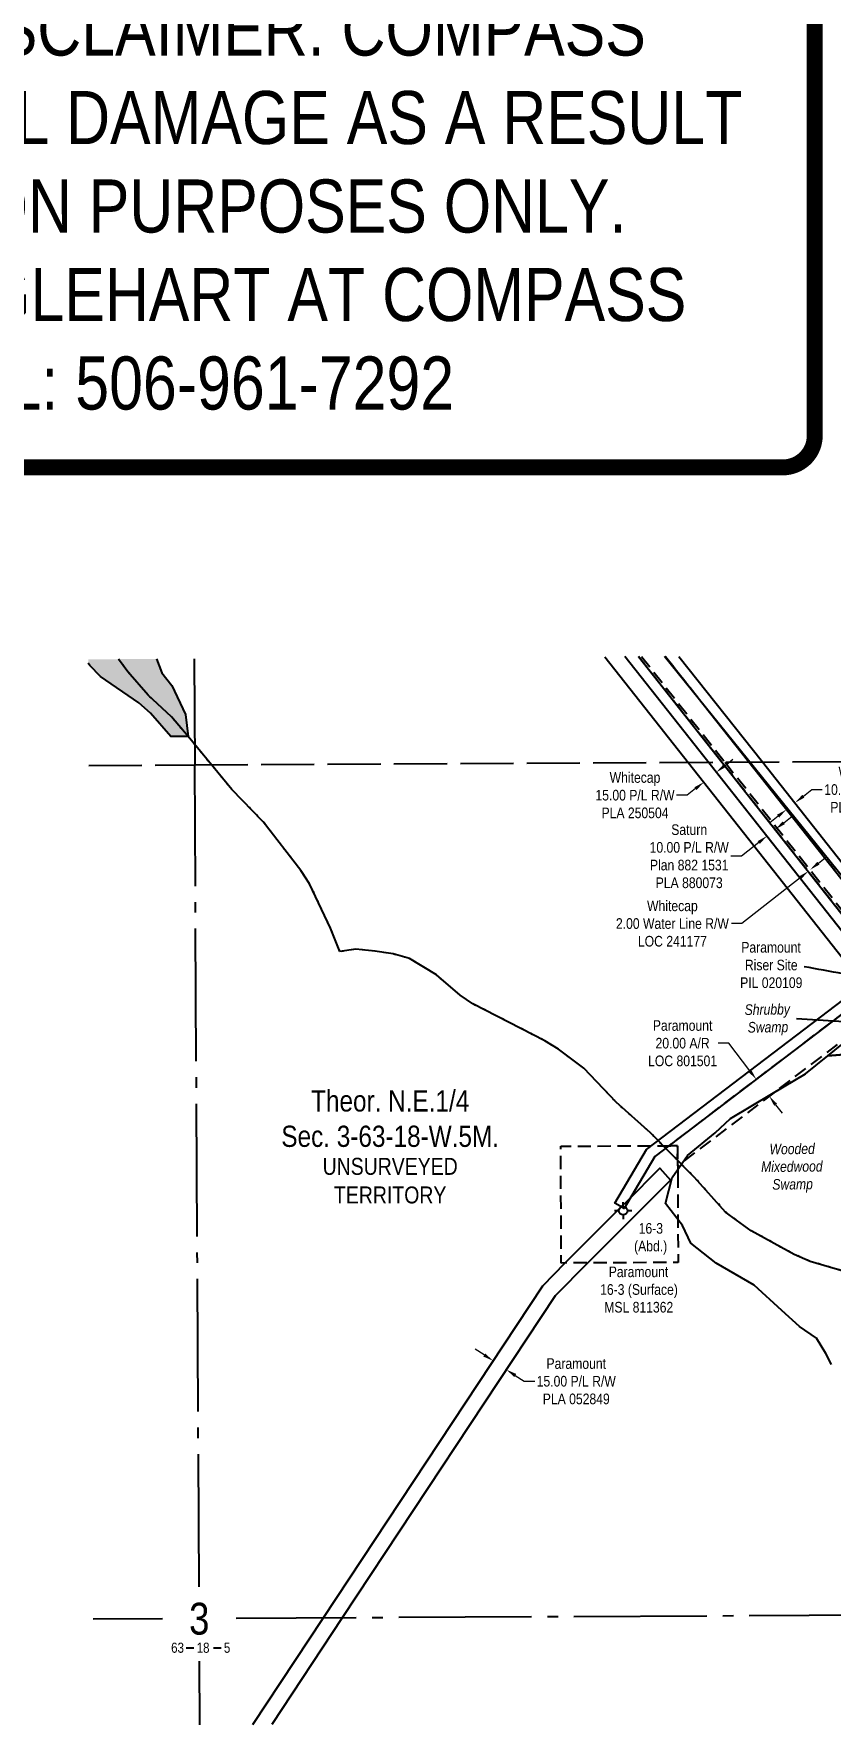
# Model space of a CAD drawing. Extents: x 521110 to 526221, y 6030392 to 6032896.
# Drawn here: x 523526 to 524277, y 6030396 to 6031993 of the extents above; entities that cross this region are included whole.
import ezdxf
from ezdxf.enums import TextEntityAlignment as Align

# ---------------------------------------------------------------- set-up
doc = ezdxf.new("R2010")
doc.units = 0
doc.header["$LTSCALE"] = 5
doc.header["$PDSIZE"] = 0.5
for name, pattern in [('foc-ACCESSROAD', [3.75, 2.5, -1.25]), ('foc-QUARTERLINE', [33, 25, -3, 2, -3]), ('foc-UNSURVEYED', [12.5, 10, -2.5]), ('foc-WHEELTRACKS', [2, 0.4, -1.6])]:
    doc.linetypes.add(name, pattern=pattern)
doc.layers.get('Defpoints').update_dxf_attribs({"color": 9})
for name, color, linetype in [('10', 1, 'Continuous'), ('9', 3, 'Continuous'), ('C-AR', 13, 'foc-ACCESSROAD'), ('C-RW', 13, 'Continuous'), ('C-SYMBOL', 7, 'Continuous'), ('CG-NOTES', 7, 'Continuous'), ('F-AR', 190, 'foc-ACCESSROAD'), ('F-RW', 190, 'Continuous'), ('F-WS', 190, 'foc-ACCESSROAD'), ('F-WS-S', 8, 'Continuous'), ('L-QSEC', 8, 'foc-QUARTERLINE'), ('L-SECLBL', 7, 'Continuous'), ('L-UNS-T', 3, 'Continuous'), ('L-USEC', 7, 'foc-UNSURVEYED'), ('T-WATER', 160, 'Continuous'), ('T-WATER-H', 133, 'Continuous'), ('T-WATER-P3', 160, 'foc-WHEELTRACKS'), ('WETLAND', 143, 'Continuous'), ('WETLAND-T', 146, 'Continuous')]:
    doc.layers.add(name, color=color, linetype=linetype)
for name, color, linetype, lineweight in [('C-AR-T', 13, 'Continuous', 9), ('C-RW-T', 13, 'Continuous', 9), ('F-AR-T', 190, 'Continuous', 9), ('F-RW-T', 190, 'Continuous', 9), ('F-WS-T', 190, 'Continuous', 9)]:
    doc.layers.add(name, color=color, linetype=linetype, lineweight=lineweight)
doc.layers.add('DISCLAIMER', color=7, linetype='Continuous', plot=False)
doc.styles.add('175L', font='ARIALN.TTF', dxfattribs={"height": 20})
doc.styles.add('80', font='ARIALN.TTF', dxfattribs={"height": 10})
doc.styles.add('80CG', font='ARIALN.TTF', dxfattribs={"height": 10})
doc.styles.add('80L', font='ARIALN.TTF', dxfattribs={"height": 10})
doc.styles.add('foc-LtypeFont', font='ARIALN.TTF', dxfattribs={"height": 7.35})
doc.styles.add('SIMPLEX', font='ARIALN.TTF')
doc.linetypes.add('foc-TOPO-flowdirection-NOLINE', pattern='A,0,[">",foc-LtypeFont,S=0.3,R=0,X=0,Y=-0.945],-20,[">",foc-LtypeFont,S=0.3,R=0,X=0,Y=-0.945],0', length=20)
doc.dimstyles.new('Compass 5 000', dxfattribs={"dimscale": 5, "dimtxt": 9, "dimasz": 2, "dimexe": 0.2, "dimexo": 0.0625, "dimgap": 0.5, "dimtad": 0, "dimtih": 1, "dimtoh": 1, "dimzin": 0, "dimdsep": 46, "dimtxsty": '80CG', "dimcen": 0.1, "dimse1": 1, "dimse2": 1, "dimclrd": 256, "dimclrt": 256, "dimaunit": 1, "dimadec": 4, "dimazin": 0, "dimtfac": 0.06, "dimtofl": 0, "dimtmove": 0, "dimatfit": 1, "dimfxl": 0.2, "dimtolj": 1, "dimtzin": 0, "dimlwd": -1, "dimarcsym": 0})

# ---------------------------------------------------------------- blocks, each defined once
blk = doc.blocks.new('L-SECLBL')
at = {"layer": '9', "color": 7}
for p, q in [((-5.1, -27.8), (-12.3, -27.8)), ((20.7, -27.8), (13.5, -27.8))]:
    blk.add_line(p, q, dxfattribs=at)
at = {"layer": '10', "color": 2, "style": 'SIMPLEX'}
blk.add_attdef('SEC', text='', height=30, dxfattribs=at).set_placement((0, 0), align=Align.MIDDLE)
at = {"layer": '10', "color": 5, "style": '80L'}
blk.add_attdef('TWP', text='', height=9.5, dxfattribs=at).set_placement((-14.4, -27.4), align=Align.MIDDLE_RIGHT)
blk.add_attdef('RGE', text='', height=9.5, dxfattribs=at).set_placement((3.6, -27.4), align=Align.MIDDLE_CENTER)
blk.add_attdef('MER', text='', height=9.5, dxfattribs=at).set_placement((23.2, -27.4), align=Align.MIDDLE_LEFT)
blk = doc.blocks.new('*D441')
at = {"layer": 'C-AR-T', "transparency": 16777216}
for p, q in [((524264.8, 6031212), (524272.6, 6031218.2)), ((524247.5, 6031198.3), (524192.8, 6031155.1)), ((524192.8, 6031155.1), (524182.8, 6031155.1))]:
    blk.add_line(p, q, dxfattribs=at)
for points in [[(524246.5, 6031199.6), (524248.5, 6031197), (524255.3, 6031204.5)], [(524263.7, 6031213.3), (524265.8, 6031210.7), (524256.9, 6031205.8)]]:
    blk.add_solid(points, dxfattribs=at)
at = {"layer": 'Defpoints', "color": 0, "transparency": 16777216}
for p in [(524255.3, 6031204.5), (524273.7, 6031181.3), (524275.3, 6031182.5)]:
    blk.add_point(p, dxfattribs=at)
at = {"layer": 'C-AR-T', "transparency": 16777216, "insert": (524127.3, 6031155.1), "char_height": 10, "attachment_point": 5, "style": '80CG'}
blk.add_mtext('\\A1;Whitecap\\P2.00 Water Line R/W\\PLOC 241177', dxfattribs=at)
blk = doc.blocks.new('*D442')
at = {"layer": 'C-RW-T', "transparency": 16777216}
for p, q in [((524250.6, 6031275.1), (524258.4, 6031281.3)), ((524258.4, 6031281.3), (524268.4, 6031281.3)), ((524226.7, 6031256.3), (524218.9, 6031250.1))]:
    blk.add_line(p, q, dxfattribs=at)
for points in [[(524249.6, 6031276.4), (524251.6, 6031273.8), (524242.7, 6031268.9)], [(524225.7, 6031257.6), (524227.8, 6031255), (524234.6, 6031262.5)]]:
    blk.add_solid(points, dxfattribs=at)
at = {"layer": 'Defpoints', "color": 0, "transparency": 16777216}
for p in [(524242.7, 6031268.9), (524265.3, 6031223.6), (524273.5, 6031230)]:
    blk.add_point(p, dxfattribs=at)
at = {"layer": 'C-RW-T', "transparency": 16777216, "insert": (524307.5, 6031281.3), "char_height": 10, "attachment_point": 5, "style": '80CG'}
blk.add_mtext('\\A1;Whitecap\\P10.00 P/L R/W\\PPLA 131229', dxfattribs=at)
blk = doc.blocks.new('*D443')
at = {"layer": 'C-RW-T', "transparency": 16777216}
for p, q in [((524176.5, 6031303.8), (524184.3, 6031310)), ((524149, 6031282.2), (524141.1, 6031276)), ((524141.1, 6031276), (524131.1, 6031276))]:
    blk.add_line(p, q, dxfattribs=at)
for points in [[(524175.4, 6031305.1), (524177.5, 6031302.5), (524168.6, 6031297.6)], [(524148, 6031283.5), (524150, 6031280.8), (524156.8, 6031288.3)]]:
    blk.add_solid(points, dxfattribs=at)
at = {"layer": 'Defpoints', "color": 0, "transparency": 16777216}
for p in [(524156.8, 6031288.3), (524161.8, 6031282.1), (524173.6, 6031291.4)]:
    blk.add_point(p, dxfattribs=at)
at = {"layer": 'C-RW-T', "transparency": 16777216, "insert": (524092.1, 6031276), "char_height": 10, "attachment_point": 5, "style": '80CG'}
blk.add_mtext('\\A1;Whitecap\\P15.00 P/L R/W\\PPLA 250504', dxfattribs=at)
blk = doc.blocks.new('*D448')
at = {"layer": 'Defpoints', "color": 0, "transparency": 16777216}
for p in [(524193.8, 6030998.9), (524206.3, 6031008.4), (524205.9, 6030983)]:
    blk.add_point(p, dxfattribs=at)
at = {"layer": 'F-AR-T', "transparency": 16777216}
for p, q in [((524180.4, 6031042.4), (524170.4, 6031042.4)), ((524200.2, 6031016.4), (524180.4, 6031042.4)), ((524224.4, 6030984.5), (524230.5, 6030976.6))]:
    blk.add_line(p, q, dxfattribs=at)
for points in [[(524201.5, 6031017.4), (524198.9, 6031015.3), (524206.3, 6031008.4)], [(524225.8, 6030985.5), (524223.1, 6030983.5), (524218.4, 6030992.5)]]:
    blk.add_solid(points, dxfattribs=at)
at = {"layer": 'F-AR-T', "transparency": 16777216, "insert": (524136.9, 6031042.4), "char_height": 10, "attachment_point": 5, "style": '80CG'}
blk.add_mtext('\\A1;Paramount\\P20.00 A/R\\PLOC 801501', dxfattribs=at)
blk = doc.blocks.new('*D453')
at = {"layer": 'Defpoints', "color": 0, "transparency": 16777216}
for p in [(523960.2, 6030745.9), (523971, 6030735), (523972.7, 6030737.7)]:
    blk.add_point(p, dxfattribs=at)
at = {"layer": 'F-RW-T', "transparency": 16777216}
for p, q in [((523950.1, 6030748.8), (523941.8, 6030754.3)), ((523979.3, 6030729.5), (523987.7, 6030724)), ((523987.7, 6030724), (523997.7, 6030724))]:
    blk.add_line(p, q, dxfattribs=at)
for points in [[(523951.1, 6030750.2), (523949.2, 6030747.4), (523958.5, 6030743.3)], [(523980.3, 6030730.9), (523978.4, 6030728.1), (523971, 6030735)]]:
    blk.add_solid(points, dxfattribs=at)
at = {"layer": 'F-RW-T', "transparency": 16777216, "insert": (524036.8, 6030724), "char_height": 10, "attachment_point": 5, "style": '80CG'}
blk.add_mtext('\\A1;Paramount\\P15.00 P/L R/W\\PPLA 052849', dxfattribs=at)
blk = doc.blocks.new('*D454')
at = {"layer": 'Defpoints', "color": 0, "transparency": 16777216}
for p in [(524218.3, 6031251.4), (524210.5, 6031245.2), (524216.4, 6031237.7)]:
    blk.add_point(p, dxfattribs=at)
at = {"layer": 'F-RW-T', "transparency": 16777216}
for p, q in [((524232.1, 6031250.1), (524240, 6031256.3)), ((524192.2, 6031218.5), (524182.2, 6031218.5)), ((524208.6, 6031231.5), (524192.2, 6031218.5))]:
    blk.add_line(p, q, dxfattribs=at)
for points in [[(524231.1, 6031251.4), (524233.2, 6031248.8), (524224.3, 6031243.9)], [(524207.6, 6031232.8), (524209.6, 6031230.2), (524216.4, 6031237.7)]]:
    blk.add_solid(points, dxfattribs=at)
at = {"layer": 'F-RW-T', "transparency": 16777216, "insert": (524143.1, 6031218.5), "char_height": 10, "attachment_point": 5, "style": '80CG'}
blk.add_mtext('\\A1;Saturn\\P10.00 P/L R/W\\PPlan 882 1531\\PPLA 880073', dxfattribs=at)
blk = doc.blocks.new('GABD')
for p, q in [((-0.81, 0), (-1.62, 0)), ((0, 0.81), (0, 1.62)), ((1.62, 0), (0.81, 0)), ((0, -0.81), (0, -1.62))]:
    blk.add_line(p, q)
blk.add_circle((0, 0), 0.8)
blk = doc.blocks.new('Disclaimer_Legal')
at = {"layer": 'DISCLAIMER', "color": 254, "flags": 128}
blk.add_lwpolyline([(-3612.9, -1104.6, 37.5, 37.5, 0), (4096.1, -1104.6, 37.5, 37.5, 0.414214), (4171.1, -1029.6, 37.5, 37.5, 0), (4171.1, 2078.7, 37.5, 0, 0.414214), (4096.1, 2153.7, 0, 0, 0), (-3612.9, 2153.7, 0, 0, 0.414214), (-3687.9, 2078.7, 0, 0, 0), (-3687.9, -1029.6, 0, 37.5, 0.414214)], format="xyseb", close=True, dxfattribs=at)
at = {"layer": 'DISCLAIMER', "color": 254, "insert": (241.6, 533.9), "char_height": 125, "width": 7717.568, "attachment_point": 5, "style": '80'}
blk.add_mtext('NOTICE TO THE CORPORATION, PERSON &/OR PERSONS REGARDING THIS COMPUTER AIDED DESIGN AND DRAFTING (CADD) FILES. ACCEPTANCE OF THE CADD DATA IS BASED ON THE FOLLOWING DISCLAIMER WHICH COVERS ALL CADD DATA RECIEVED FROM COMPASS GEOMATICS LTD.\\P{\\fArial Narrow|b1|i0|c0|p34;DISCLAIMER}\\PCOMPASS GEOMATICS LTD. MAKES NO REPRESENTATION OR WARRANTIES, EXPRESS OR IMPLIED, WITH RESPECT TO THE REUSE OF THE DATA PROVIDED HEREWITH, REGARDLESS OF ITS FORMAT OR THE MEANS OF ITS TRANSMISSION. THERE IS NO GUARANTEE OR REPRESENTATION TO THE USER AS TO THE ACCURACY, CURRENCY, SUITABILITY OR RELIABILITY OF THIS DATA FOR ANY PURPOSE. THE USER ACCEPTS THE DATA "AS IS", AND ASSUMES ALL RISKS ASSOCIATED WITH ITS USE. BY ACCEPTANCE OF THIS DATA, THE USER AGREES NOT TO TRANSMIT THIS DATA OR PROVIDE ACCESS OR ANY PART OF IT TO ANOTHER PARTY UNLESS THE USER SHALL INCLUDE WITH THE DATA A COPY OF THIS DISCLAIMER. COMPASS GEOMATICS LTD. ASSUMES NO RESPONSIBILITY FOR ACTUAL OR CONSEQUENTIAL DAMAGE AS A RESULT OF ANY USER\'S RELIANCE ON THIS DATA. THIS CADD FILE IS FOR ILLUSTRATION PURPOSES ONLY.\\PIF YOU REQUIRE MORE ACCURATE INFORMATION, PLEASE CONTACT DARCI ANGLEHART AT COMPASS GEOMATICS LTD. VIA EMAIL: darci.anglehart@compassgeomatics.ca OR CELL: 506-961-7292', dxfattribs=at)

msp = doc.modelspace()

# ---------------------------------------------------------------- hatches: boundary and pattern name
at = {"layer": 'T-WATER-H'}
h = msp.add_hatch(color=256, dxfattribs=at)
h.dxf.hatch_style = 1
h.paths.add_polyline_path([(523641.828, 6031404.342), (523577.415, 6031404.019), (523577.436, 6031400.301), (523578.933, 6031398.17), (523589.004, 6031387.768), (523625.184, 6031363.184), (523636.158, 6031353.256), (523655.163, 6031331.258), (523671.467, 6031331.204), (523669.018, 6031352.074), (523656.211, 6031379.45), (523646.776, 6031391.381)])

# ---------------------------------------------------------------- linework, layer by layer
at = {"layer": 'C-AR'}
for points in [[(524904.918, 6030397.132), (524870.065, 6030440.861), (524867.967, 6030443.493), (524863.828, 6030448.685), (524818.047, 6030506.121), (524517.777, 6030882.855), (524487.41, 6030920.954), (524387.095, 6031045.633), (524346.117, 6031089.281), (524344.981, 6031090.489), (524323.496, 6031117.613), (524173.914, 6031307.062), (524095.404, 6031406.617)], [(524098.234, 6031406.631), (524176.894, 6031307.06), (524324.519, 6031120.189), (524346.554, 6031091.701), (524393.49, 6031041.996), (524487.392, 6030924.183), (524517.759, 6030886.084), (524820.591, 6030506.133), (524907.498, 6030397.097)]]:
    msp.add_lwpolyline(points, dxfattribs=at)
at = {"layer": 'C-RW', "flags": 128}
for points in [[(524063.578, 6031406.458), (524287.246, 6031123.201), (524287.366, 6031103.398), (524389.014, 6031002.972), (524773.852, 6030517.324), (524774.507, 6030400.413), (524775.803, 6030398.867)], [(524795.592, 6030398.601), (524789.469, 6030405.903), (524788.815, 6030522.581), (524399.633, 6031013.72), (524302.32, 6031109.698), (524302.207, 6031128.446), (524082.605, 6031406.553)]]:
    msp.add_lwpolyline(points, dxfattribs=at)
at = {"layer": 'F-AR', "flags": 128}
msp.add_lwpolyline([(524120.901, 6031406.745), (524350.158, 6031116.753), (524361.262, 6031102.737), (524339.394, 6031084.6), (524132.265, 6030926.956), (524132.179, 6030945.916), (524124.122, 6030945.878), (524320.637, 6031095.445), (524323.496, 6031117.613), (524095.31, 6031406.617)], dxfattribs=at)
at = {"layer": 'F-RW', "flags": 128}
for points in [[(524095.31, 6031406.617), (524323.496, 6031117.613), (524320.637, 6031095.445), (524110.682, 6030935.649), (524084.902, 6030892.112), (524081.761, 6030886.807), (524080.412, 6030887.606), (524073.16, 6030891.9), (524103.075, 6030942.42), (524311.259, 6031100.867), (524313.045, 6031114.72), (524082.625, 6031406.553)], [(523732.245, 6030400.745), (523798.47, 6030501.018), (524005.212, 6030814.058), (524026.517, 6030835.435), (524079.845, 6030888.944), (524084.334, 6030893.449), (524115.517, 6030924.738), (524125.424, 6030913.427), (524047.784, 6030835.526), (524016.903, 6030804.543), (523816.532, 6030501.107), (523750.318, 6030400.836)]]:
    msp.add_lwpolyline(points, dxfattribs=at)
at = {"layer": 'F-WS', "flags": 128}
msp.add_lwpolyline([(524132.304, 6030918.675), (524132.685, 6030835.916), (524049.711, 6030835.534), (524049.158, 6030835.532), (524047.784, 6030835.526), (524028.47, 6030835.447), (524026.517, 6030835.435), (524022.684, 6030835.411), (524022.18, 6030945.409), (524105.183, 6030945.792), (524121.794, 6030945.868), (524132.178, 6030945.916), (524132.258, 6030928.692), (524132.304, 6030918.675)], close=True, dxfattribs=at)
at = {"layer": 'L-QSEC', "flags": 128}
for points in [[(523677.188, 6031404.52), (523677.714, 6031304.573)], [(523681.779, 6030530.427), (523677.714, 6031304.573)], [(523647.289, 6030500.269), (523581.994, 6030499.941)], [(524489.67, 6030504.491), (523716.534, 6030500.616)], [(523682.462, 6030400.496), (523682.147, 6030460.464)]]:
    msp.add_lwpolyline(points, dxfattribs=at)
at = {"layer": 'L-USEC', "flags": 128}
for points in [[(523577.962, 6031304.073), (523677.714, 6031304.573)], [(523677.714, 6031304.573), (524485.303, 6031308.623)]]:
    msp.add_lwpolyline(points, dxfattribs=at)
at = {"layer": 'T-WATER'}
msp.add_lwpolyline([(523641.828, 6031404.342), (523646.776, 6031391.381), (523656.211, 6031379.45), (523669.018, 6031352.074), (523671.467, 6031331.204), (523655.163, 6031331.258), (523636.158, 6031353.256), (523625.184, 6031363.184), (523589.004, 6031387.768), (523578.933, 6031398.17), (523577.436, 6031400.301)], dxfattribs=at)
at = {"layer": 'T-WATER-P3', "flags": 128}
for points in [[(523671.467, 6031331.204), (523655.693, 6031349.991), (523633.985, 6031370.134), (523614.625, 6031392.37), (523605.976, 6031404.163)], [(523814.343, 6031128.791), (523805.612, 6031150.76), (523785.852, 6031192.448), (523777.623, 6031204.969), (523742.034, 6031250.987), (523712.443, 6031281.549), (523671.467, 6031331.204)], [(524837.275, 6030666.971), (524832.068, 6030671.135), (524804.56, 6030682.66), (524765.141, 6030704.082), (524718.922, 6030719.468), (524702.242, 6030722.841), (524662.911, 6030721.989), (524618.116, 6030705.794), (524599.795, 6030704.131), (524562.71, 6030709.093), (524532.018, 6030720.81), (524505.725, 6030735.33), (524493.272, 6030743.969), (524462.723, 6030775.616), (524439.016, 6030792.408), (524425.422, 6030799.67), (524394.121, 6030810.071), (524376.485, 6030813.628), (524339.938, 6030817.867), (524288.168, 6030827.695), (524256.985, 6030836.953), (524242.005, 6030843.561), (524201.571, 6030865.767), (524177.39, 6030883.4), (524148.108, 6030915.943), (524106.617, 6030957.963), (524074.374, 6030986.978), (524044.014, 6031018.985), (524020.13, 6031036.738), (524007.196, 6031044.777), (523939.496, 6031079.526), (523927.466, 6031087.743), (523905.272, 6031106.749), (523879.883, 6031122.166), (523864.467, 6031126.555), (523847.307, 6031129.268), (523829.302, 6031130.966), (523814.343, 6031128.791)]]:
    msp.add_lwpolyline(points, dxfattribs=at)
at = {"layer": 'T-WATER-P3', "linetype": 'foc-TOPO-flowdirection-NOLINE', "flags": 128}
for points in [[(523814.343, 6031128.791), (523805.612, 6031150.76), (523785.852, 6031192.448), (523777.623, 6031204.969), (523742.034, 6031250.987), (523712.443, 6031281.549), (523671.467, 6031331.204), (523655.693, 6031349.991), (523633.985, 6031370.134), (523614.625, 6031392.37), (523605.976, 6031404.163)], [(524837.275, 6030666.971), (524832.068, 6030671.135), (524804.56, 6030682.66), (524765.141, 6030704.082), (524718.922, 6030719.468), (524702.242, 6030722.841), (524662.911, 6030721.989), (524618.116, 6030705.794), (524599.795, 6030704.131), (524562.71, 6030709.093), (524532.018, 6030720.81), (524505.725, 6030735.33), (524493.272, 6030743.969), (524462.723, 6030775.616), (524439.016, 6030792.408), (524425.422, 6030799.67), (524394.121, 6030810.071), (524376.485, 6030813.628), (524339.938, 6030817.867), (524288.168, 6030827.695), (524256.985, 6030836.953), (524242.005, 6030843.561), (524201.571, 6030865.767), (524177.39, 6030883.4), (524148.108, 6030915.943), (524106.617, 6030957.963), (524074.374, 6030986.978), (524044.014, 6031018.985), (524020.13, 6031036.738), (524007.196, 6031044.777), (523939.496, 6031079.526), (523927.466, 6031087.743), (523905.272, 6031106.749), (523879.883, 6031122.166), (523864.467, 6031126.555), (523847.307, 6031129.268), (523829.302, 6031130.966), (523814.343, 6031128.791)]]:
    msp.add_lwpolyline(points, dxfattribs=at)
at = {"layer": 'WETLAND', "flags": 128}
for points in [[(524919.209, 6032215.2), (524919.043, 6032214.76), (524892.52, 6032195.363), (524890.401, 6032159.157), (524838.251, 6032139.604), (524798.564, 6032063.536), (524768.798, 6031987.468), (524818.408, 6031865.098), (524801.871, 6031798.952), (524742.34, 6031626.972), (524669.579, 6031537.675), (524563.746, 6031488.066), (524484.37, 6031398.769), (524457.912, 6031309.472), (524438.068, 6031233.404), (524421.532, 6031163.951), (524395.073, 6031127.57), (524354.614, 6031116.077), (524119.736, 6031406.739)], [(524277.179, 6030739.872), (524271.623, 6030750.191), (524262.891, 6030764.479), (524247.016, 6030775.591), (524230.348, 6030790.673), (524204.154, 6030814.485), (524168.435, 6030835.123), (524144.622, 6030854.173), (524136.685, 6030870.841), (524120.81, 6030891.479), (524127.16, 6030916.085), (524141.447, 6030936.723), (524167.641, 6030958.154), (524181.929, 6030971.648), (524220.823, 6030994.667), (524252.573, 6031013.717), (524273.689, 6031030.577), (524328.218, 6031034.873)]]:
    msp.add_lwpolyline(points, dxfattribs=at)
msp.add_lwpolyline([(524379.174, 6031049.584), (524385.582, 6031045.413), (524378.558, 6031039.857), (524368.371, 6031031.8), (524367.299, 6031031.882), (524342.224, 6031033.801), (524319.124, 6031034.216), (524273.689, 6031030.577), (524324.706, 6031071.935), (524333.829, 6031079.331), (524345.692, 6031088.947), (524379.174, 6031049.584)], close=True, dxfattribs=at)

# ---------------------------------------------------------------- block references
at = {"layer": 'CG-NOTES', "xscale": 0.4, "yscale": 0.4, "zscale": 0.4}
msp.add_blockref('Disclaimer_Legal', (522592.864, 6032026.642), dxfattribs=at)
at = {"layer": 'F-WS-S', "xscale": 4.997407249999995, "yscale": 4.997407249999995, "zscale": 4.997407249999995}
msp.add_blockref('GABD', (524080.949, 6030884.656), dxfattribs=at)
at = {"layer": 'L-SECLBL', "xscale": 0.9994814499999988, "yscale": 0.9994814499999988, "zscale": 0.9994814499999988}
msp.add_blockref('L-SECLBL', (523681.937, 6030500.443), dxfattribs=at).add_auto_attribs({'SEC': '3', 'TWP': '63', 'RGE': '18', 'MER': '5'})

# ---------------------------------------------------------------- texts
at = {"layer": 'F-WS-T', "char_height": 9.99481, "attachment_point": 1, "style": '80L'}
for s, insert, width in [('\\pi8.7631;Paramount\\P\\pi12.169;Riser Site\\P\\pi7.7029;PIL 020109', (524183.374, 6031137.758), 72.58622), ('\\pi4.7201;16-3\\P\\pi0.39427;(Abd.)', (524090.831, 6030873.051), 30.58209), ('\\pi8.7631;Paramount\\P\\pi0.66357;16-3 (Surface)\\P\\pi4.5565;MSL 811362', (524058.607, 6030832.109), 72.58622)]:
    msp.add_mtext(s, dxfattribs=dict(at, insert=insert, width=width))
at = {"layer": 'WETLAND-T', "insert": (524217.833, 6030947.736), "char_height": 9.98668, "attachment_point": 1, "rotation": 0.56433, "style": '80L'}
msp.add_mtext_dynamic_manual_height_columns('\\pi0.83334;{\\fArial Narrow|b0|i1|c0|p34;Wooded \\P\\pi-7.2323;Mixedwood \\P\\pi3.1597;Swamp}', width=43.40501, gutter_width=49.974, heights=[0], dxfattribs=at)

# ---------------------------------------------------------------- dimensions: what is measured, and where the dimension line sits
at = {"layer": 'C-AR-T'}
dim = msp.add_linear_dim(base=(524255.337, 6031204.539), p1=(524275.256, 6031182.549), p2=(524273.687, 6031181.31), angle=218.308231, text='Whitecap\\P2.00 Water Line R/W\\PLOC 241177', dimstyle='Compass 5 000', dxfattribs=at)
dim.commit()
dim.dimension.update_dxf_attribs({"geometry": '*D441', "text_midpoint": (524127.298, 6031155.098), "dimtype": 161})
at = {"layer": 'C-RW-T'}
dim = msp.add_linear_dim(base=(524242.747, 6031268.897), p1=(524265.313, 6031223.56), p2=(524273.464, 6031229.995), angle=38.293827, text='Whitecap\\P10.00 P/L R/W\\PPLA 131229', dimstyle='Compass 5 000', dxfattribs=at)
dim.commit()
dim.dimension.update_dxf_attribs({"geometry": '*D442', "text_midpoint": (524307.53, 6031281.291), "dimtype": 161})
at = {"layer": 'C-RW-T', "color": 3}
dim = msp.add_linear_dim(base=(524156.841, 6031288.347), p1=(524173.553, 6031291.39), p2=(524161.78, 6031282.093), angle=218.295623, text='Whitecap\\P15.00 P/L R/W\\PPLA 250504', dimstyle='Compass 5 000', dxfattribs=at)
dim.commit()
dim.dimension.update_dxf_attribs({"geometry": '*D443', "text_midpoint": (524092.059, 6031275.953), "dimtype": 161})
at = {"layer": 'F-RW-T'}
dim = msp.add_linear_dim(base=(524216.431, 6031237.665), p1=(524218.306, 6031251.414), p2=(524210.464, 6031245.218), angle=218.308324, text='Saturn\\P10.00 P/L R/W\\PPlan 882 1531\\PPLA 880073', dimstyle='Compass 5 000', dxfattribs=at)
dim.commit()
dim.dimension.update_dxf_attribs({"geometry": '*D454', "text_midpoint": (524143.125, 6031218.531), "dimtype": 161})
dim = msp.add_aligned_dim(p1=(523960.221, 6030745.935), p2=(523972.742, 6030737.667), distance=-3.154, text='Paramount\\P15.00 P/L R/W\\PPLA 052849', dimstyle='Compass 5 000', dxfattribs=at)
dim.commit()
dim.dimension.update_dxf_attribs({"geometry": '*D453', "text_midpoint": (524036.78, 6030724.014)})

# ---------------------------------------------------------------- leaders
at = {"layer": 'F-WS-T', "path_type": 1}
msp.add_leader([(524324.525, 6031101.226), (524251.374, 6031114.463)], dimstyle='Compass 5 000', override={"dimgap": 0.5, "dimtad": 0}, dxfattribs=at)
at = {"layer": 'WETLAND-T', "path_type": 1}
msp.add_leader([(524324.051, 6031060.239), (524244.084, 6031065.245)], dimstyle='Compass 5 000', override={"dimgap": 0.5, "dimtad": 0}, dxfattribs=at)

# ---------------------------------------------------------------- next in the draw order: texts
at = {"layer": 'L-UNS-T', "color": 3, "insert": (523861.646, 6030934.45), "char_height": 15.9917, "width": 127.82781, "attachment_point": 2, "line_spacing_factor": 1.010641, "style": '80L', "bg_fill": 3, "box_fill_scale": 1.15, "bg_fill_color": 256, "bg_fill_true_color": 256, "bg_fill_transparency": 0}
msp.add_mtext('UNSURVEYED TERRITORY', dxfattribs=at)
at = {"layer": 'WETLAND-T', "insert": (524194.8, 6031079.031), "char_height": 9.98668, "attachment_point": 1, "rotation": 0.56433, "style": '80L', "bg_fill": 3, "box_fill_scale": 1.15, "bg_fill_color": 256, "bg_fill_true_color": 256, "bg_fill_transparency": 0}
msp.add_mtext_dynamic_manual_height_columns('\\pi0.45526;{\\fArial Narrow|b0|i1|c0|p34;Shrubby\\P\\pi3.1597;Swamp}', width=43.40501, gutter_width=49.974, heights=[0], dxfattribs=at)

# ---------------------------------------------------------------- next in the draw order: linework, layer by layer
at = {"layer": 'C-RW', "flags": 128}
for points in [[(524930.185, 6030396.792), (524865.886, 6030473.579), (524376.093, 6031091.691), (524335.719, 6031134.359), (524335.719, 6031134.359), (524199.381, 6031307.25), (524120.644, 6031406.744)], [(524133.349, 6031406.808), (524212.075, 6031307.327), (524343.283, 6031140.913), (524383.654, 6031098.242), (524873.699, 6030479.794), (524937.45, 6030405.794), (524958.85, 6030396.407)]]:
    msp.add_lwpolyline(points, dxfattribs=at)

# ---------------------------------------------------------------- next in the draw order: texts
at = {"layer": 'C-SYMBOL', "color": 3, "insert": (523861.646, 6030998.094), "char_height": 19.98963, "width": 203.1369, "attachment_point": 2, "style": '175L', "bg_fill": 3, "box_fill_scale": 1.15, "bg_fill_color": 256, "bg_fill_true_color": 256, "bg_fill_transparency": 0}
msp.add_mtext('Theor. N.E.1/4\\PSec. 3-63-18-W.5M.', dxfattribs=at)

# ---------------------------------------------------------------- next in the draw order: dimensions: what is measured, and where the dimension line sits
at = {"layer": 'F-AR-T', "color": 5}
dim = msp.add_linear_dim(base=(524206.271, 6031008.401), p1=(524205.923, 6030983.016), p2=(524193.817, 6030998.922), angle=127.274442, text='Paramount\\P20.00 A/R\\PLOC 801501', dimstyle='Compass 5 000', dxfattribs=at)
dim.commit()
dim.dimension.update_dxf_attribs({"geometry": '*D448', "text_midpoint": (524136.86, 6031042.428), "dimtype": 161})

doc.saveas('drawing.dxf')
